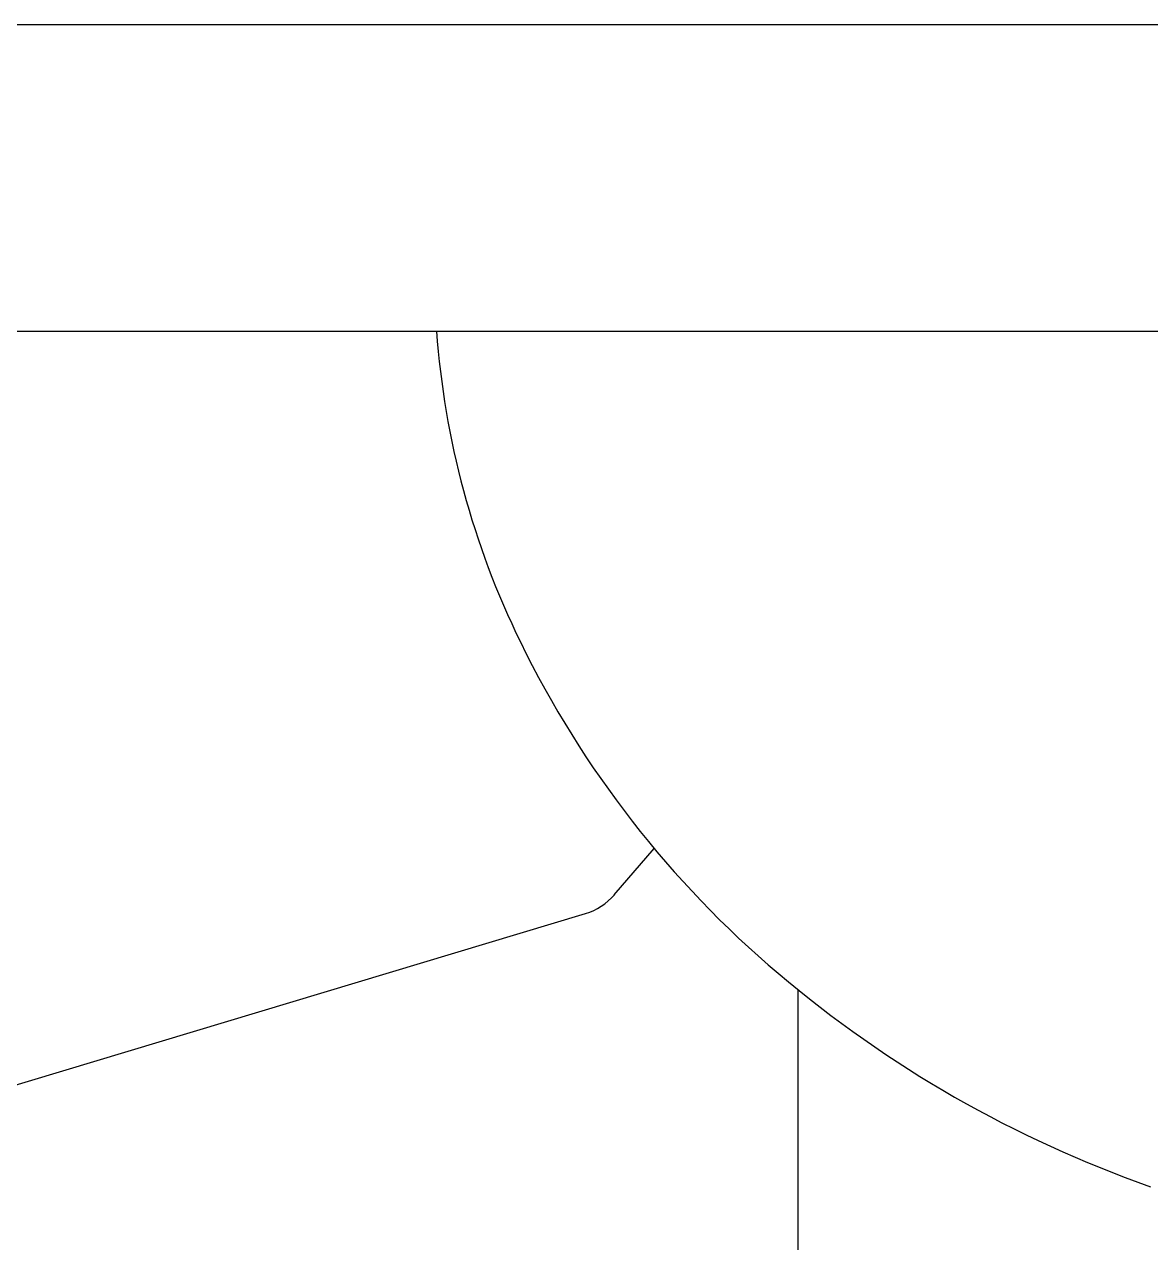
# Model space of a CAD drawing. Header units: centimetres. Extents: x -13133 to 30552, y -2 to 4552.
# Drawn here: x 27321.7 to 27360.74, y 538.5 to 580.72 of the extents above; entities that cross this region are included whole.
import ezdxf

# ---------------------------------------------------------------- set-up
doc = ezdxf.new("R2010")
doc.units = ezdxf.units.CM
doc.layers.add('MEP-DETAYLAR', color=111, linetype='CONTINUOUS')
doc.layers.add('ROTAS-VANA', color=1, linetype='CONTINUOUS')
doc.layers.add('Renkli Tarama', color=7, linetype='CONTINUOUS', lineweight=0)

# ---------------------------------------------------------------- blocks, each defined once
blk = doc.blocks.new('SIHHİ DETAYLAR')
at = {"layer": 'MEP-DETAYLAR'}
for p, q in [((1725.652, 280.721), (1830.45, 280.721)), ((1704.986, 270.089), (1779.414, 270.089)), ((1752.149, 250.56), (1753.531, 252.165)), ((1719.083, 240.263), (1751.15, 249.911)), ((1758.515, 247.27), (1758.515, 212.673))]:
    blk.add_line(p, q, dxfattribs=at)
for centre, radius, start, end in [((1775.262, 272.215), 29.355, 184.1542, 206.0611), ((1780.748, 274.898), 35.462, 206.0611, 229.7365), ((1750.538, 251.947), 2.127, 286.7449, 319.2778), ((1784.301, 279.093), 40.959, 229.7365, 250.6678)]:
    blk.add_arc(centre, radius, start, end, dxfattribs=at)
blk = doc.blocks.new('MTY-SIHHİ DETAYLAR')
at = {"layer": 'Renkli Tarama'}
blk.add_blockref('SIHHİ DETAYLAR', (257713.276, -444848.477), dxfattribs=at)

msp = doc.modelspace()

# ---------------------------------------------------------------- block references
at = {"layer": 'ROTAS-VANA'}
msp.add_blockref('MTY-SIHHİ DETAYLAR', (-232123.276, 445148.477), dxfattribs=at)

doc.saveas('drawing.dxf')
